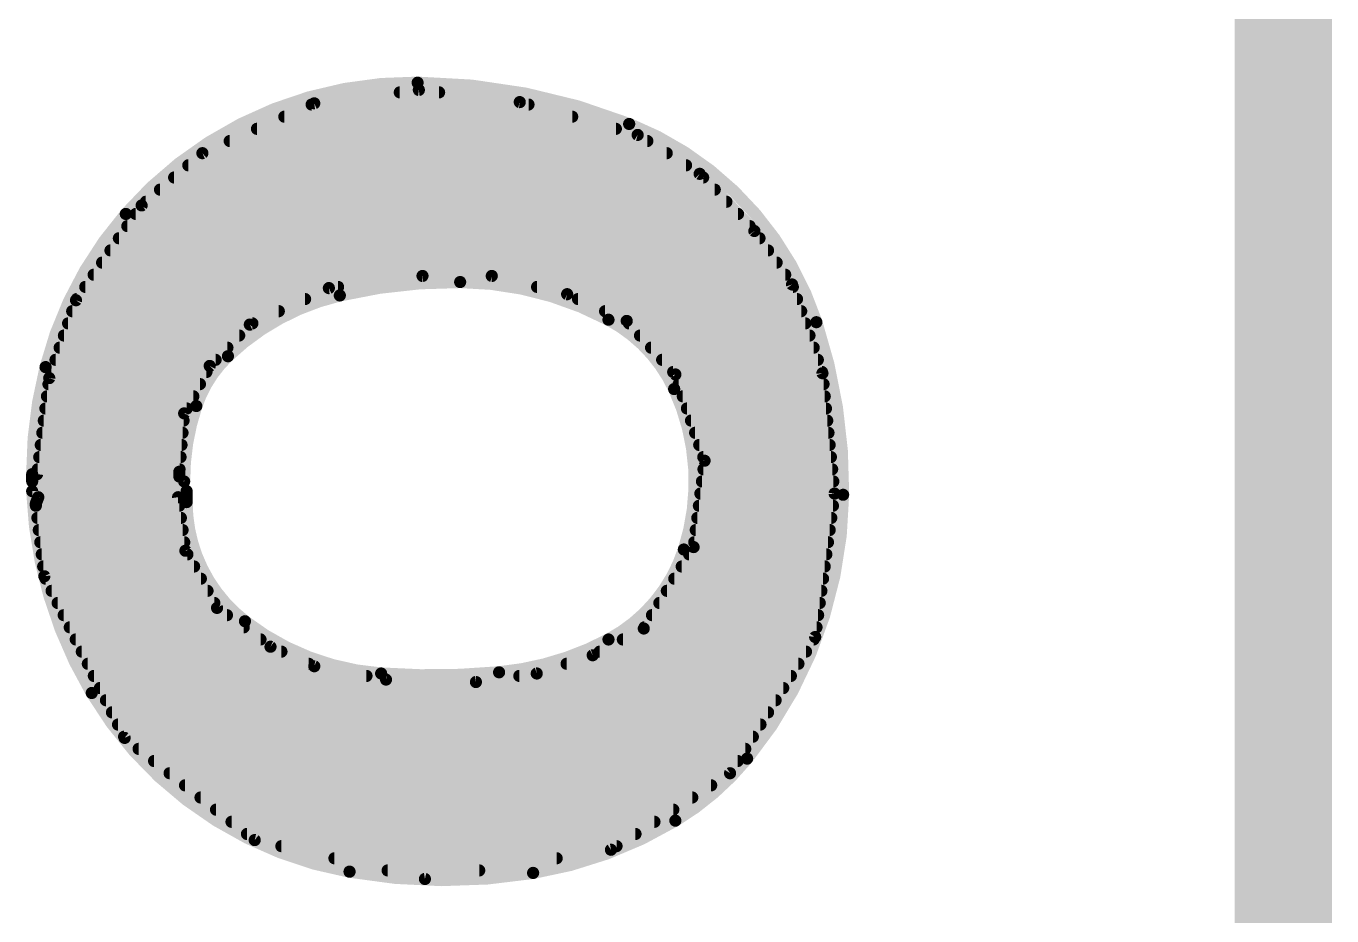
# Model space of a CAD drawing. Extents: x -27 to 84, y -12 to 86.
# Drawn here: x 81.194 to 83.922, y 49.08 to 50.938 of the extents above; entities that cross this region are included whole.
import ezdxf

# ---------------------------------------------------------------- set-up
doc = ezdxf.new("R2010")
doc.units = 0
doc.layers.add('20', color=53, linetype='CONTINUOUS')
doc.layers.add('21', color=41, linetype='CONTINUOUS')

msp = doc.modelspace()

# ---------------------------------------------------------------- linework, layer by layer
at = {"layer": '20', "const_width": 0.2032}
msp.add_lwpolyline([(83.82, 0.635), (83.82, 85.725)], dxfattribs=at)
at = {"layer": '21'}
for points, const_width in [([(82.0115, 50.8203, 0.2195), (81.4019, 50.546)], 0.0254), ([(82.4535, 50.734, 0.092), (82.0115, 50.8203)], 0.0254), ([(82.0116, 50.8266, 1), (82.0114, 50.814)], 0.0127), ([(82.0114, 50.814, 1), (82.0116, 50.8266)], 0.0127), ([(81.9743, 50.8064, 1), (81.9743, 50.7937)], 0.0127), ([(82.0149, 50.8114, 1), (82.0133, 50.7988)], 0.0127), ([(82.0149, 50.7988, 1), (82.0133, 50.8114)], 0.0127), ([(82.0564, 50.7937, 1), (82.0564, 50.8064)], 0.0127), ([(81.79, 50.7809, 1), (81.79, 50.7683)], 0.0127), ([(81.7948, 50.7834, 1), (81.7964, 50.7708)], 0.0127), ([(81.7982, 50.7713, 1), (81.793, 50.7829)], 0.0127), ([(82.2266, 50.7858, 1), (82.2232, 50.7736)], 0.0127), ([(82.2241, 50.7734, 1), (82.2257, 50.786)], 0.0127), ([(82.2432, 50.7683, 1), (82.2432, 50.7809)], 0.0127), ([(81.733, 50.7555, 1), (81.733, 50.7429)], 0.0127), ([(82.3345, 50.7429, 1), (82.3345, 50.7555)], 0.0127), ([(82.8446, 50.3199, 0.2224), (82.4535, 50.734)], 0.0254), ([(82.4558, 50.7399, 1), (82.4512, 50.7281)], 0.0127), ([(82.4512, 50.7281, 1), (82.4558, 50.7399)], 0.0127), ([(81.6759, 50.7302, 1), (81.6759, 50.7175)], 0.0127), ([(82.4257, 50.7175, 1), (82.4257, 50.7302)], 0.0127), ([(82.4747, 50.7165, 1), (82.4679, 50.7057)], 0.0127), ([(82.4696, 50.705, 1), (82.473, 50.7172)], 0.0127), ([(81.6189, 50.7047, 1), (81.6189, 50.6921)], 0.0127), ([(82.4915, 50.6921, 1), (82.4915, 50.7047)], 0.0127), ([(81.5324, 50.654, 1), (81.5324, 50.6413)], 0.0127), ([(81.5593, 50.6788, 1), (81.5645, 50.6672)], 0.0127), ([(81.5619, 50.6793, 1), (81.5619, 50.6667)], 0.0127), ([(81.566, 50.6682, 1), (81.5578, 50.6778)], 0.0127), ([(82.532, 50.6667, 1), (82.532, 50.6793)], 0.0127), ([(82.5724, 50.6413, 1), (82.5724, 50.654)], 0.0127), ([(81.5028, 50.6285, 1), (81.5028, 50.6159)], 0.0127), ([(82.6054, 50.6342, 1), (82.5962, 50.6254)], 0.0127), ([(82.5974, 50.6244, 1), (82.6042, 50.6352)], 0.0127), ([(82.6081, 50.6159, 1), (82.6081, 50.6285)], 0.0127), ([(81.4733, 50.6031, 1), (81.4733, 50.5905)], 0.0127), ([(82.6324, 50.5905, 1), (82.6324, 50.6031)], 0.0127), ([(81.4437, 50.5778, 1), (81.4437, 50.5651)], 0.0127), ([(82.6567, 50.5651, 1), (82.6567, 50.5778)], 0.0127), ([(81.4019, 50.546, 0.1172), (81.2343, 50.226)], 0.0254), ([(81.3971, 50.5502, 1), (81.4067, 50.5418)], 0.0127), ([(81.4067, 50.5418, 1), (81.3971, 50.5502)], 0.0127), ([(81.4226, 50.5523, 1), (81.4226, 50.5397)], 0.0127), ([(81.4308, 50.5686, 1), (81.439, 50.559)], 0.0127), ([(81.4401, 50.5602, 1), (81.4297, 50.5674)], 0.0127), ([(82.681, 50.5397, 1), (82.681, 50.5523)], 0.0127), ([(81.405, 50.5269, 1), (81.405, 50.5143)], 0.0127), ([(82.7053, 50.5143, 1), (82.7053, 50.5269)], 0.0127), ([(82.7203, 50.5141, 1), (82.7099, 50.5067)], 0.0127), ([(81.3874, 50.5016, 1), (81.3874, 50.4889)], 0.0127), ([(82.7105, 50.506, 1), (82.7197, 50.5148)], 0.0127), ([(82.7258, 50.4889, 1), (82.7258, 50.5016)], 0.0127), ([(81.3698, 50.4761, 1), (81.3698, 50.4635)], 0.0127), ([(82.7437, 50.4635, 1), (82.7437, 50.4761)], 0.0127), ([(81.3523, 50.4507, 1), (81.3523, 50.4381)], 0.0127), ([(82.7616, 50.4381, 1), (82.7616, 50.4507)], 0.0127), ([(81.3347, 50.4254, 1), (81.3347, 50.4127)], 0.0127), ([(82.1004, 50.4038, 0.0602), (81.849, 50.3758)], 0.0254), ([(82.0217, 50.4228, 1), (82.0217, 50.4102)], 0.0127), ([(82.0225, 50.4102, 1), (82.0209, 50.4228)], 0.0127), ([(82.4103, 50.325, 0.1204), (82.1004, 50.4038)], 0.0254), ([(82.1005, 50.4101, 1), (82.1003, 50.3975)], 0.0127), ([(82.1003, 50.3975, 1), (82.1005, 50.4101)], 0.0127), ([(82.168, 50.4227, 1), (82.165, 50.4103)], 0.0127), ([(82.1665, 50.4102, 1), (82.1665, 50.4228)], 0.0127), ([(82.7795, 50.4127, 1), (82.7795, 50.4254)], 0.0127), ([(81.3171, 50.3999, 1), (81.3171, 50.3873)], 0.0127), ([(81.849, 50.3758, 0.1342), (81.6153, 50.2488)], 0.0254), ([(81.8253, 50.3974, 1), (81.8269, 50.3848)], 0.0127), ([(81.8288, 50.3853, 1), (81.8234, 50.3969)], 0.0127), ([(81.8475, 50.382, 1), (81.8505, 50.3696)], 0.0127), ([(81.8454, 50.3873, 1), (81.8454, 50.3999)], 0.0127), ([(81.8505, 50.3696, 1), (81.8475, 50.382)], 0.0127), ([(82.2611, 50.3999, 1), (82.2611, 50.3873)], 0.0127), ([(82.3265, 50.3842, 1), (82.3213, 50.3726)], 0.0127), ([(82.3224, 50.3722, 1), (82.3254, 50.3846)], 0.0127), ([(82.7998, 50.4008, 1), (82.7878, 50.3966)], 0.0127), ([(82.7886, 50.395, 1), (82.799, 50.4024)], 0.0127), ([(82.7955, 50.3873, 1), (82.7955, 50.3999)], 0.0127), ([(81.2926, 50.3693, 1), (81.303, 50.3621)], 0.0127), ([(81.3038, 50.3636, 1), (81.2918, 50.3678)], 0.0127), ([(81.2995, 50.3745, 1), (81.2995, 50.3619)], 0.0127), ([(81.7765, 50.3619, 1), (81.7765, 50.3745)], 0.0127), ([(82.3466, 50.3745, 1), (82.3466, 50.3619)], 0.0127), ([(82.8042, 50.3619, 1), (82.8042, 50.3745)], 0.0127), ([(81.2899, 50.3492, 1), (81.2899, 50.3365)], 0.0127), ([(81.7215, 50.3365, 1), (81.7215, 50.3492)], 0.0127), ([(82.4032, 50.3492, 1), (82.4032, 50.3365)], 0.0127), ([(82.5475, 50.1802, 0.1633), (82.4103, 50.325)], 0.0254), ([(82.4133, 50.3306, 1), (82.4073, 50.3194)], 0.0127), ([(82.4073, 50.3194, 1), (82.4133, 50.3306)], 0.0127), ([(82.4531, 50.3268, 1), (82.4437, 50.3182)], 0.0127), ([(82.4458, 50.3167, 1), (82.451, 50.3283)], 0.0127), ([(82.8129, 50.3365, 1), (82.8129, 50.3492)], 0.0127), ([(82.9005, 49.9593, 0.083), (82.8446, 50.3199)], 0.0254), ([(82.8506, 50.3219, 1), (82.8386, 50.3179)], 0.0127), ([(81.2725, 50.2983, 1), (81.2725, 50.2857)], 0.0127), ([(81.2812, 50.3237, 1), (81.2812, 50.3111)], 0.0127), ([(81.6388, 50.2857, 1), (81.6388, 50.2983)], 0.0127), ([(81.6583, 50.3207, 1), (81.6637, 50.3091)], 0.0127), ([(81.6656, 50.3105, 1), (81.6564, 50.3193)], 0.0127), ([(81.6664, 50.3111, 1), (81.6664, 50.3237)], 0.0127), ([(82.453, 50.3237, 1), (82.453, 50.3111)], 0.0127), ([(82.4761, 50.2983, 1), (82.4761, 50.2857)], 0.0127), ([(82.8216, 50.3111, 1), (82.8216, 50.3237)], 0.0127), ([(82.8303, 50.2857, 1), (82.8303, 50.2983)], 0.0127), ([(82.8386, 50.3179, 1), (82.8506, 50.3219)], 0.0127), ([(81.2637, 50.273, 1), (81.2637, 50.2603)], 0.0127), ([(81.6142, 50.2603, 1), (81.6142, 50.273)], 0.0127), ([(82.4992, 50.273, 1), (82.4992, 50.2603)], 0.0127), ([(82.839, 50.2603, 1), (82.839, 50.273)], 0.0127), ([(81.255, 50.2475, 1), (81.255, 50.2349)], 0.0127), ([(81.6153, 50.2488, 0.1209), (81.5492, 50.1447)], 0.0254), ([(81.5895, 50.2349, 1), (81.5895, 50.2475)], 0.0127), ([(81.6109, 50.2534, 1), (81.6197, 50.2442)], 0.0127), ([(81.6197, 50.2442, 1), (81.6109, 50.2534)], 0.0127), ([(82.5223, 50.2475, 1), (82.5223, 50.2349)], 0.0127), ([(82.8477, 50.2349, 1), (82.8477, 50.2475)], 0.0127), ([(81.2343, 50.226, 0.0624), (81.2063, 50.0024)], 0.0254), ([(81.2281, 50.2276, 1), (81.2405, 50.2244)], 0.0127), ([(81.2405, 50.2244, 1), (81.2281, 50.2276)], 0.0127), ([(81.2463, 50.2221, 1), (81.2463, 50.2095)], 0.0127), ([(81.5704, 50.2095, 1), (81.5704, 50.2221)], 0.0127), ([(81.5726, 50.2329, 1), (81.5818, 50.2241)], 0.0127), ([(81.5828, 50.2255, 1), (81.5716, 50.2315)], 0.0127), ([(82.5454, 50.2221, 1), (82.5454, 50.2095)], 0.0127), ([(82.556, 50.2127, 1), (82.544, 50.2087)], 0.0127), ([(82.8636, 50.2139, 1), (82.851, 50.2127)], 0.0127), ([(82.8564, 50.2095, 1), (82.8564, 50.2221)], 0.0127), ([(81.2403, 50.1968, 1), (81.2403, 50.1841)], 0.0127), ([(81.2359, 50.2052, 1), (81.2479, 50.201)], 0.0127), ([(81.2482, 50.2023, 1), (81.2356, 50.2039)], 0.0127), ([(81.5567, 50.1841, 1), (81.5567, 50.1968)], 0.0127), ([(82.5453, 50.2064, 1), (82.5547, 50.215)], 0.0127), ([(82.5569, 50.1968, 1), (82.5569, 50.1841)], 0.0127), ([(82.8513, 50.2112, 1), (82.8633, 50.2154)], 0.0127), ([(82.8596, 50.1841, 1), (82.8596, 50.1968)], 0.0127), ([(81.2371, 50.1713, 1), (81.2371, 50.1587)], 0.0127), ([(81.543, 50.1587, 1), (81.543, 50.1713)], 0.0127), ([(82.5678, 49.845, 0.1897), (82.5475, 50.1802)], 0.0254), ([(82.5533, 50.1829, 1), (82.5417, 50.1775)], 0.0127), ([(82.5417, 50.1775, 1), (82.5533, 50.1829)], 0.0127), ([(82.5655, 50.1713, 1), (82.5655, 50.1587)], 0.0127), ([(82.8622, 50.1587, 1), (82.8622, 50.1713)], 0.0127), ([(81.2339, 50.1459, 1), (81.2339, 50.1333)], 0.0127), ([(81.5492, 50.1447, 0.0828), (81.5238, 49.9872)], 0.0254), ([(81.5301, 50.1289, 1), (81.5175, 50.1299)], 0.0127), ([(81.5293, 50.1333, 1), (81.5293, 50.1459)], 0.0127), ([(81.5432, 50.1467, 1), (81.5552, 50.1427)], 0.0127), ([(81.5552, 50.1427, 1), (81.5432, 50.1467)], 0.0127), ([(82.5741, 50.1459, 1), (82.5741, 50.1333)], 0.0127), ([(82.8647, 50.1333, 1), (82.8647, 50.1459)], 0.0127), ([(81.2306, 50.1206, 1), (81.2306, 50.1079)], 0.0127), ([(81.5182, 50.1324, 1), (81.5294, 50.1264)], 0.0127), ([(81.5225, 50.1079, 1), (81.5225, 50.1206)], 0.0127), ([(82.5827, 50.1206, 1), (82.5827, 50.1079)], 0.0127), ([(82.8673, 50.1079, 1), (82.8673, 50.1206)], 0.0127), ([(81.2274, 50.0951, 1), (81.2274, 50.0825)], 0.0127), ([(81.5204, 50.0825, 1), (81.5204, 50.0951)], 0.0127), ([(82.5912, 50.0951, 1), (82.5912, 50.0825)], 0.0127), ([(82.8699, 50.0825, 1), (82.8699, 50.0951)], 0.0127), ([(81.2242, 50.0697, 1), (81.2242, 50.0571)], 0.0127), ([(81.5183, 50.0571, 1), (81.5183, 50.0697)], 0.0127), ([(82.5998, 50.0697, 1), (82.5998, 50.0571)], 0.0127), ([(82.8724, 50.0571, 1), (82.8724, 50.0697)], 0.0127), ([(81.221, 50.0444, 1), (81.221, 50.0317)], 0.0127), ([(81.5162, 50.0317, 1), (81.5162, 50.0444)], 0.0127), ([(82.6084, 50.0444, 1), (82.6084, 50.0317)], 0.0127), ([(82.6173, 50.0296, 1), (82.6047, 50.0312)], 0.0127), ([(82.605, 50.0284, 1), (82.617, 50.0324)], 0.0127), ([(82.875, 50.0317, 1), (82.875, 50.0444)], 0.0127), ([(81.2126, 50.0024, 1), (81.2, 50.0024)], 0.0127), ([(81.2, 50.0024, 1), (81.2126, 50.0024)], 0.0127), ([(81.2166, 50.0087, 1), (81.2164, 49.9961)], 0.0127), ([(81.2102, 50.0032, 1), (81.2228, 50.0016)], 0.0127), ([(81.2178, 50.0189, 1), (81.2178, 50.0063)], 0.0127), ([(81.5074, 50.008, 1), (81.52, 50.007)], 0.0127), ([(81.52, 50.0075, 1), (81.5074, 50.0075)], 0.0127), ([(81.5136, 49.9911, 1), (81.5138, 50.0037)], 0.0127), ([(81.5141, 50.0063, 1), (81.5141, 50.0189)], 0.0127), ([(82.6087, 50.0189, 1), (82.6087, 50.0063)], 0.0127), ([(82.8776, 50.0063, 1), (82.8776, 50.0189)], 0.0127), ([(81.2063, 49.9733, 1), (81.2063, 49.9606)], 0.0127), ([(81.2063, 49.9669, 0.1246), (81.3308, 49.5452)], 0.0254), ([(81.2126, 49.9671, 1), (81.2, 49.9667)], 0.0127), ([(81.2063, 49.9935, 1), (81.2063, 49.9809)], 0.0127), ([(81.2, 49.9872, 1), (81.2126, 49.9872)], 0.0127), ([(81.5074, 49.9974, 1), (81.52, 49.9974)], 0.0127), ([(81.5175, 49.9872, 1), (81.5301, 49.9872)], 0.0127), ([(81.5353, 49.9669, 1), (81.5226, 49.9669)], 0.0127), ([(81.5238, 49.9809, 1), (81.5238, 49.9935)], 0.0127), ([(81.5289, 49.9606, 1), (81.5289, 49.9733)], 0.0127), ([(82.6055, 49.9935, 1), (82.6055, 49.9809)], 0.0127), ([(82.8801, 49.9809, 1), (82.8801, 49.9935)], 0.0127), ([(81.2081, 49.9438, 1), (81.2199, 49.9392)], 0.0127), ([(81.2203, 49.9415, 1), (81.2077, 49.9415)], 0.0127), ([(81.219, 49.9605, 1), (81.219, 49.9479)], 0.0127), ([(81.2249, 49.9519, 1), (81.2131, 49.9565)], 0.0127), ([(81.5174, 49.9551, 1), (81.5048, 49.9533)], 0.0127), ([(81.5111, 49.9479, 1), (81.5111, 49.9605)], 0.0127), ([(81.5289, 49.944, 0.2316), (81.6508, 49.6951)], 0.0254), ([(81.5352, 49.944, 1), (81.5226, 49.944)], 0.0127), ([(81.5226, 49.944, 1), (81.5353, 49.944)], 0.0127), ([(82.6023, 49.9682, 1), (82.6023, 49.9555)], 0.0127), ([(82.6999, 49.4081, 0.1703), (82.9005, 49.9593)], 0.0254), ([(82.889, 49.9609, 1), (82.8764, 49.9627)], 0.0127), ([(82.8764, 49.9612, 1), (82.889, 49.9624)], 0.0127), ([(82.8827, 49.9555, 1), (82.8827, 49.9682)], 0.0127), ([(82.8942, 49.9594, 1), (82.9068, 49.9592)], 0.0127), ([(82.9068, 49.9592, 1), (82.8942, 49.9594)], 0.0127), ([(81.2203, 49.9372, 1), (81.2077, 49.9356)], 0.0127), ([(81.214, 49.9427, 1), (81.214, 49.9301)], 0.0127), ([(81.2077, 49.9364, 1), (81.2203, 49.9364)], 0.0127), ([(81.2171, 49.9173, 1), (81.2171, 49.9047)], 0.0127), ([(81.5135, 49.9301, 1), (81.5135, 49.9427)], 0.0127), ([(81.517, 49.9047, 1), (81.517, 49.9173)], 0.0127), ([(82.5958, 49.9173, 1), (82.5958, 49.9047)], 0.0127), ([(82.5991, 49.9427, 1), (82.5991, 49.9301)], 0.0127), ([(82.8758, 49.9047, 1), (82.8758, 49.9173)], 0.0127), ([(82.8793, 49.9301, 1), (82.8793, 49.9427)], 0.0127), ([(81.2201, 49.892, 1), (81.2201, 49.8793)], 0.0127), ([(81.5205, 49.8793, 1), (81.5205, 49.892)], 0.0127), ([(82.5926, 49.892, 1), (82.5926, 49.8793)], 0.0127), ([(82.8724, 49.8793, 1), (82.8724, 49.892)], 0.0127), ([(81.2232, 49.8665, 1), (81.2232, 49.8539)], 0.0127), ([(81.524, 49.8539, 1), (81.524, 49.8665)], 0.0127), ([(82.5894, 49.8665, 1), (82.5894, 49.8539)], 0.0127), ([(82.8689, 49.8539, 1), (82.8689, 49.8665)], 0.0127), ([(81.2262, 49.8411, 1), (81.2262, 49.8285)], 0.0127), ([(81.532, 49.8455, 1), (81.5208, 49.8393)], 0.0127), ([(81.5201, 49.8415, 1), (81.5327, 49.8433)], 0.0127), ([(81.5306, 49.8285, 1), (81.5306, 49.8411)], 0.0127), ([(82.4103, 49.657, 0.1942), (82.5678, 49.845)], 0.0254), ([(82.5618, 49.847, 1), (82.5738, 49.843)], 0.0127), ([(82.5738, 49.843, 1), (82.5618, 49.847)], 0.0127), ([(82.5788, 49.8411, 1), (82.5788, 49.8285)], 0.0127), ([(82.5818, 49.8508, 1), (82.5944, 49.8492)], 0.0127), ([(82.5935, 49.8467, 1), (82.5827, 49.8533)], 0.0127), ([(82.8655, 49.8285, 1), (82.8655, 49.8411)], 0.0127), ([(81.2293, 49.8158, 1), (81.2293, 49.8031)], 0.0127), ([(81.5446, 49.8031, 1), (81.5446, 49.8158)], 0.0127), ([(82.5633, 49.8158, 1), (82.5633, 49.8031)], 0.0127), ([(82.8621, 49.8031, 1), (82.8621, 49.8158)], 0.0127), ([(81.2374, 49.7919, 1), (81.226, 49.7863)], 0.0127), ([(81.2254, 49.7883, 1), (81.238, 49.7899)], 0.0127), ([(81.2342, 49.7903, 1), (81.2342, 49.7777)], 0.0127), ([(81.5587, 49.7777, 1), (81.5587, 49.7903)], 0.0127), ([(82.5477, 49.7903, 1), (82.5477, 49.7777)], 0.0127), ([(82.8586, 49.7777, 1), (82.8586, 49.7903)], 0.0127), ([(81.2468, 49.7649, 1), (81.2468, 49.7523)], 0.0127), ([(81.5727, 49.7523, 1), (81.5727, 49.7649)], 0.0127), ([(82.5322, 49.7649, 1), (82.5322, 49.7523)], 0.0127), ([(82.8552, 49.7523, 1), (82.8552, 49.7649)], 0.0127), ([(81.2595, 49.7396, 1), (81.2595, 49.7269)], 0.0127), ([(81.5961, 49.7281, 1), (81.5887, 49.7179)], 0.0127), ([(81.5868, 49.7269, 1), (81.5868, 49.7396)], 0.0127), ([(81.5868, 49.7199, 1), (81.598, 49.7261)], 0.0127), ([(82.5166, 49.7396, 1), (82.5166, 49.7269)], 0.0127), ([(82.8517, 49.7269, 1), (82.8517, 49.7396)], 0.0127), ([(81.2721, 49.7141, 1), (81.2721, 49.7015)], 0.0127), ([(81.6133, 49.7015, 1), (81.6133, 49.7141)], 0.0127), ([(81.6508, 49.6951, 0.1478), (81.9353, 49.5859)], 0.0254), ([(81.6547, 49.7001, 1), (81.6469, 49.6901)], 0.0127), ([(81.6469, 49.6901, 1), (81.6547, 49.7001)], 0.0127), ([(82.5011, 49.7141, 1), (82.5011, 49.7015)], 0.0127), ([(82.8483, 49.7015, 1), (82.8483, 49.7141)], 0.0127), ([(81.2847, 49.6887, 1), (81.2847, 49.6761)], 0.0127), ([(81.6483, 49.6761, 1), (81.6483, 49.6887)], 0.0127), ([(82.4786, 49.6832, 1), (82.4894, 49.6766)], 0.0127), ([(82.4855, 49.6887, 1), (82.4855, 49.6761)], 0.0127), ([(82.4869, 49.6743, 1), (82.4811, 49.6855)], 0.0127), ([(82.8449, 49.6761, 1), (82.8449, 49.6887)], 0.0127), ([(81.2973, 49.6634, 1), (81.2973, 49.6507)], 0.0127), ([(81.6833, 49.6507, 1), (81.6833, 49.6634)], 0.0127), ([(81.7068, 49.6476, 1), (81.7016, 49.636)], 0.0127), ([(81.7005, 49.6367, 1), (81.7079, 49.6469)], 0.0127), ([(82.1817, 49.5884, 0.0995), (82.4103, 49.657)], 0.0254), ([(82.4073, 49.6626, 1), (82.4133, 49.6514)], 0.0127), ([(82.4133, 49.6514, 1), (82.4073, 49.6626)], 0.0127), ([(82.4403, 49.6634, 1), (82.4403, 49.6507)], 0.0127), ([(82.8358, 49.663, 1), (82.8484, 49.6612)], 0.0127), ([(82.8475, 49.6587, 1), (82.8367, 49.6655)], 0.0127), ([(82.8389, 49.6507, 1), (82.8389, 49.6634)], 0.0127), ([(81.3099, 49.6379, 1), (81.3099, 49.6253)], 0.0127), ([(81.7271, 49.6253, 1), (81.7271, 49.6379)], 0.0127), ([(82.3744, 49.6296, 1), (82.3802, 49.6184)], 0.0127), ([(82.3793, 49.618, 1), (82.3753, 49.63)], 0.0127), ([(82.3918, 49.6379, 1), (82.3918, 49.6253)], 0.0127), ([(82.823, 49.6253, 1), (82.823, 49.6379)], 0.0127), ([(81.3225, 49.6125, 1), (81.3225, 49.5999)], 0.0127), ([(81.7841, 49.5999, 1), (81.7841, 49.6125)], 0.0127), ([(81.7968, 49.6073, 1), (81.7944, 49.5949)], 0.0127), ([(81.793, 49.5953, 1), (81.7982, 49.6069)], 0.0127), ([(81.9353, 49.5859, 0.0416), (82.1817, 49.5884)], 0.0254), ([(81.9358, 49.5922, 1), (81.9348, 49.5796)], 0.0127), ([(81.9348, 49.5796, 1), (81.9358, 49.5922)], 0.0127), ([(82.1811, 49.5947, 1), (82.1823, 49.5821)], 0.0127), ([(82.1823, 49.5821, 1), (82.1811, 49.5947)], 0.0127), ([(82.2584, 49.5919, 1), (82.2624, 49.5799)], 0.0127), ([(82.2613, 49.5796, 1), (82.2595, 49.5922)], 0.0127), ([(82.3227, 49.6125, 1), (82.3227, 49.5999)], 0.0127), ([(82.8072, 49.5999, 1), (82.8072, 49.6125)], 0.0127), ([(81.3351, 49.5872, 1), (81.3351, 49.5745)], 0.0127), ([(81.3477, 49.5618, 1), (81.3477, 49.5491)], 0.0127), ([(81.9047, 49.5745, 1), (81.9047, 49.5872)], 0.0127), ([(81.9457, 49.5795, 1), (81.9453, 49.5669)], 0.0127), ([(81.9443, 49.567, 1), (81.9467, 49.5794)], 0.0127), ([(82.1325, 49.5744, 1), (82.1343, 49.5618)], 0.0127), ([(82.1332, 49.5618, 1), (82.1336, 49.5744)], 0.0127), ([(82.224, 49.5872, 1), (82.224, 49.5745)], 0.0127), ([(82.7754, 49.5491, 1), (82.7754, 49.5618)], 0.0127), ([(82.7913, 49.5745, 1), (82.7913, 49.5872)], 0.0127), ([(81.3308, 49.5452, 0.2183), (81.8693, 49.1719)], 0.0254), ([(81.3363, 49.5484, 1), (81.3253, 49.542)], 0.0127), ([(81.3253, 49.542, 1), (81.3363, 49.5484)], 0.0127), ([(81.3603, 49.5363, 1), (81.3603, 49.5237)], 0.0127), ([(82.7595, 49.5237, 1), (82.7595, 49.5363)], 0.0127), ([(81.3729, 49.511, 1), (81.3729, 49.4983)], 0.0127), ([(82.7437, 49.4983, 1), (82.7437, 49.511)], 0.0127), ([(81.3856, 49.4856, 1), (81.3856, 49.4729)], 0.0127), ([(82.7278, 49.4729, 1), (82.7278, 49.4856)], 0.0127), ([(81.3982, 49.4601, 1), (81.3982, 49.4475)], 0.0127), ([(81.4033, 49.4563, 1), (81.3955, 49.4463)], 0.0127), ([(81.3937, 49.4485, 1), (81.4051, 49.4541)], 0.0127), ([(82.7119, 49.4475, 1), (82.7119, 49.4601)], 0.0127), ([(81.4286, 49.4348, 1), (81.4286, 49.4221)], 0.0127), ([(82.696, 49.4221, 1), (82.696, 49.4348)], 0.0127), ([(81.4609, 49.4094, 1), (81.4609, 49.3967)], 0.0127), ([(82.55, 49.2785, 0.0859), (82.6999, 49.4081)], 0.0254), ([(82.6802, 49.3967, 1), (82.6802, 49.4094)], 0.0127), ([(82.695, 49.4121, 1), (82.7048, 49.4041)], 0.0127), ([(82.7048, 49.4041, 1), (82.695, 49.4121)], 0.0127), ([(81.4933, 49.3839, 1), (81.4933, 49.3713)], 0.0127), ([(82.6589, 49.381, 1), (82.6697, 49.3742)], 0.0127), ([(82.6677, 49.3723, 1), (82.6609, 49.3829)], 0.0127), ([(82.6643, 49.3713, 1), (82.6643, 49.3839)], 0.0127), ([(81.5256, 49.3586, 1), (81.5256, 49.3459)], 0.0127), ([(82.6248, 49.3459, 1), (82.6248, 49.3586)], 0.0127), ([(81.558, 49.3332, 1), (81.558, 49.3205)], 0.0127), ([(82.5853, 49.3205, 1), (82.5853, 49.3332)], 0.0127), ([(81.5903, 49.3077, 1), (81.5903, 49.2951)], 0.0127), ([(82.5458, 49.2951, 1), (82.5458, 49.3077)], 0.0127), ([(81.6227, 49.2824, 1), (81.6227, 49.2697)], 0.0127), ([(82.2528, 49.1693, 0.0949), (82.55, 49.2785)], 0.0254), ([(82.5063, 49.2697, 1), (82.5063, 49.2824)], 0.0127), ([(82.5467, 49.2839, 1), (82.5533, 49.2731)], 0.0127), ([(82.5533, 49.2731, 1), (82.5467, 49.2839)], 0.0127), ([(81.655, 49.257, 1), (81.655, 49.2443)], 0.0127), ([(81.6726, 49.2441, 1), (81.6698, 49.2317)], 0.0127), ([(81.6673, 49.2329, 1), (81.6751, 49.2429)], 0.0127), ([(82.4667, 49.2443, 1), (82.4667, 49.257)], 0.0127), ([(81.7268, 49.2315, 1), (81.7268, 49.2189)], 0.0127), ([(82.412, 49.2229, 1), (82.4188, 49.2123)], 0.0127), ([(82.4164, 49.2113, 1), (82.4144, 49.2239)], 0.0127), ([(82.4272, 49.2189, 1), (82.4272, 49.2315)], 0.0127), ([(81.8378, 49.2062, 1), (81.8378, 49.1935)], 0.0127), ([(81.9489, 49.1808, 1), (81.9489, 49.1681)], 0.0127), ([(82.1402, 49.1681, 1), (82.1402, 49.1808)], 0.0127), ([(82.302, 49.1935, 1), (82.302, 49.2062)], 0.0127), ([(81.8693, 49.1719, 0.0851), (82.2528, 49.1693)], 0.0254), ([(81.8704, 49.1782, 1), (81.8682, 49.1656)], 0.0127), ([(81.8682, 49.1656, 1), (81.8704, 49.1782)], 0.0127), ([(82.0258, 49.1629, 1), (82.0278, 49.1503)], 0.0127), ([(82.0254, 49.1504, 1), (82.0282, 49.1628)], 0.0127), ([(82.2518, 49.1756, 1), (82.2538, 49.163)], 0.0127), ([(82.2538, 49.163, 1), (82.2518, 49.1756)], 0.0127)]:
    msp.add_lwpolyline(points, format="xyb", dxfattribs=dict(at, const_width=const_width))
at = {"layer": '21', "const_width": 0.0254}
for points in [[(81.7956, 50.7771), (82.0141, 50.8051)], [(81.9743, 50.8), (82.0564, 50.8)], [(82.0141, 50.8051), (82.2249, 50.7797)], [(81.5619, 50.673), (81.7956, 50.7771)], [(81.79, 50.7746), (82.2432, 50.7746)], [(82.2249, 50.7797), (82.4713, 50.7111)], [(81.733, 50.7492), (82.3345, 50.7492)], [(81.6759, 50.7238), (82.4257, 50.7238)], [(82.4713, 50.7111), (82.6008, 50.6298)], [(81.6189, 50.6984), (82.4915, 50.6984)], [(81.4349, 50.5638), (81.5619, 50.673)], [(81.5324, 50.6476), (82.5724, 50.6476)], [(81.5619, 50.673), (82.532, 50.673)], [(81.5028, 50.6222), (82.6081, 50.6222)], [(82.6008, 50.6298), (82.7151, 50.5104)], [(81.4733, 50.5968), (82.6324, 50.5968)], [(81.4437, 50.5714), (82.6567, 50.5714)], [(81.2978, 50.3657), (81.4349, 50.5638)], [(81.4226, 50.546), (82.681, 50.546)], [(81.405, 50.5206), (82.7053, 50.5206)], [(82.7151, 50.5104), (82.7938, 50.3987)], [(81.3874, 50.4952), (82.7258, 50.4952)], [(81.3698, 50.4698), (82.7437, 50.4698)], [(81.3523, 50.4444), (82.7616, 50.4444)], [(81.3347, 50.419), (82.7795, 50.419)], [(82.0217, 50.4165), (81.8261, 50.3911)], [(82.1665, 50.4165), (82.0217, 50.4165)], [(82.3239, 50.3784), (82.1665, 50.4165)], [(81.3171, 50.3936), (81.8454, 50.3936)], [(81.8261, 50.3911), (81.661, 50.3149)], [(82.2611, 50.3936), (82.7955, 50.3936)], [(82.4484, 50.3225), (82.3239, 50.3784)], [(82.7938, 50.3987), (82.8573, 50.2133)], [(81.2419, 50.2031), (81.2978, 50.3657)], [(81.2995, 50.3682), (81.7765, 50.3682)], [(82.3466, 50.3682), (82.8042, 50.3682)], [(81.2899, 50.3428), (81.7215, 50.3428)], [(82.4032, 50.3428), (82.8129, 50.3428)], [(82.55, 50.2107), (82.4484, 50.3225)], [(81.2725, 50.292), (81.6388, 50.292)], [(81.2812, 50.3174), (81.6664, 50.3174)], [(81.661, 50.3149), (81.5772, 50.2285)], [(82.453, 50.3174), (82.8216, 50.3174)], [(82.4761, 50.292), (82.8303, 50.292)], [(81.2637, 50.2666), (81.6142, 50.2666)], [(82.4992, 50.2666), (82.839, 50.2666)], [(81.255, 50.2412), (81.5895, 50.2412)], [(82.5223, 50.2412), (82.8477, 50.2412)], [(81.2463, 50.2158), (81.5704, 50.2158)], [(81.5772, 50.2285), (81.5238, 50.1294)], [(82.5454, 50.2158), (82.8564, 50.2158)], [(82.611, 50.0304), (82.55, 50.2107)], [(82.8573, 50.2133), (82.8827, 49.9618)], [(81.2165, 50.0024), (81.2419, 50.2031)], [(81.2403, 50.1904), (81.5567, 50.1904)], [(82.5569, 50.1904), (82.8596, 50.1904)], [(81.2371, 50.165), (81.543, 50.165)], [(82.5655, 50.165), (82.8622, 50.165)], [(81.2339, 50.1396), (81.5293, 50.1396)], [(81.5238, 50.1294), (81.5137, 50.0075)], [(82.5741, 50.1396), (82.8647, 50.1396)], [(81.2306, 50.1142), (81.5225, 50.1142)], [(82.5827, 50.1142), (82.8673, 50.1142)], [(81.2274, 50.0888), (81.5204, 50.0888)], [(82.5912, 50.0888), (82.8699, 50.0888)], [(81.2242, 50.0634), (81.5183, 50.0634)], [(82.5998, 50.0634), (82.8724, 50.0634)], [(81.221, 50.038), (81.5162, 50.038)], [(82.5881, 49.85), (82.611, 50.0304)], [(82.6084, 50.038), (82.875, 50.038)], [(81.2063, 49.9872), (81.2063, 50.0024)], [(81.5137, 49.9974), (81.2165, 50.0024)], [(81.2178, 50.0126), (81.5141, 50.0126)], [(81.5137, 50.0075), (81.5137, 49.9974)], [(82.6087, 50.0126), (82.8776, 50.0126)], [(81.5238, 49.9872), (81.2063, 49.9872)], [(81.2063, 49.9669), (81.5289, 49.9669)], [(81.5289, 49.9669), (81.5289, 49.944)], [(82.6055, 49.9872), (82.8801, 49.9872)], [(81.214, 49.9415), (81.219, 49.9542)], [(81.214, 49.9364), (81.214, 49.9415)], [(81.219, 49.9542), (81.5111, 49.9542)], [(81.5111, 49.9542), (81.5264, 49.8424)], [(82.6023, 49.9618), (82.8827, 49.9618)], [(82.8827, 49.9618), (82.8421, 49.6621)], [(81.2317, 49.7891), (81.214, 49.9364)], [(81.214, 49.9364), (81.5135, 49.9364)], [(81.2171, 49.911), (81.517, 49.911)], [(82.5958, 49.911), (82.8758, 49.911)], [(82.5991, 49.9364), (82.8793, 49.9364)], [(81.2201, 49.8856), (81.5205, 49.8856)], [(82.5926, 49.8856), (82.8724, 49.8856)], [(81.2232, 49.8602), (81.524, 49.8602)], [(82.5894, 49.8602), (82.8689, 49.8602)], [(81.2262, 49.8348), (81.5306, 49.8348)], [(81.5264, 49.8424), (81.5924, 49.723)], [(82.484, 49.6799), (82.5881, 49.85)], [(82.5788, 49.8348), (82.8655, 49.8348)], [(81.2293, 49.8094), (81.5446, 49.8094)], [(82.5633, 49.8094), (82.8621, 49.8094)], [(81.3994, 49.4513), (81.2317, 49.7891)], [(81.2342, 49.784), (81.5587, 49.784)], [(82.5477, 49.784), (82.8586, 49.784)], [(81.2468, 49.7586), (81.5727, 49.7586)], [(82.5322, 49.7586), (82.8552, 49.7586)], [(81.2595, 49.7332), (81.5868, 49.7332)], [(81.5924, 49.723), (81.7042, 49.6418)], [(82.5166, 49.7332), (82.8517, 49.7332)], [(81.2721, 49.7078), (81.6133, 49.7078)], [(82.5011, 49.7078), (82.8483, 49.7078)], [(81.2847, 49.6824), (81.6483, 49.6824)], [(82.3773, 49.624), (82.484, 49.6799)], [(82.4855, 49.6824), (82.8449, 49.6824)], [(81.2973, 49.657), (81.6833, 49.657)], [(81.7042, 49.6418), (81.7956, 49.6011)], [(82.4403, 49.657), (82.8389, 49.657)], [(82.8421, 49.6621), (82.6643, 49.3776)], [(81.3099, 49.6316), (81.7271, 49.6316)], [(82.2604, 49.5859), (82.3773, 49.624)], [(82.3918, 49.6316), (82.823, 49.6316)], [(81.3225, 49.6062), (81.7841, 49.6062)], [(81.7956, 49.6011), (81.9455, 49.5732)], [(82.1334, 49.5681), (82.2604, 49.5859)], [(82.3227, 49.6062), (82.8072, 49.6062)], [(81.3351, 49.5808), (81.9047, 49.5808)], [(81.3477, 49.5554), (82.7754, 49.5554)], [(81.9455, 49.5732), (82.1334, 49.5681)], [(82.224, 49.5808), (82.7913, 49.5808)], [(81.3603, 49.53), (82.7595, 49.53)], [(81.3729, 49.5046), (82.7437, 49.5046)], [(81.3856, 49.4792), (82.7278, 49.4792)], [(81.3982, 49.4538), (82.7119, 49.4538)], [(81.6712, 49.2379), (81.3994, 49.4513)], [(81.4286, 49.4284), (82.696, 49.4284)], [(81.4609, 49.403), (82.6802, 49.403)], [(81.4933, 49.3776), (82.6643, 49.3776)], [(82.6643, 49.3776), (82.4154, 49.2176)], [(81.5256, 49.3522), (82.6248, 49.3522)], [(81.558, 49.3268), (82.5853, 49.3268)], [(81.5903, 49.3014), (82.5458, 49.3014)], [(81.6227, 49.276), (82.5063, 49.276)], [(81.655, 49.2506), (82.4667, 49.2506)], [(82.0268, 49.1566), (81.6712, 49.2379)], [(81.7268, 49.2252), (82.4272, 49.2252)], [(82.4154, 49.2176), (82.0268, 49.1566)], [(81.8378, 49.1998), (82.302, 49.1998)], [(81.9489, 49.1744), (82.1402, 49.1744)]]:
    msp.add_lwpolyline(points, dxfattribs=at)

doc.saveas('drawing.dxf')
